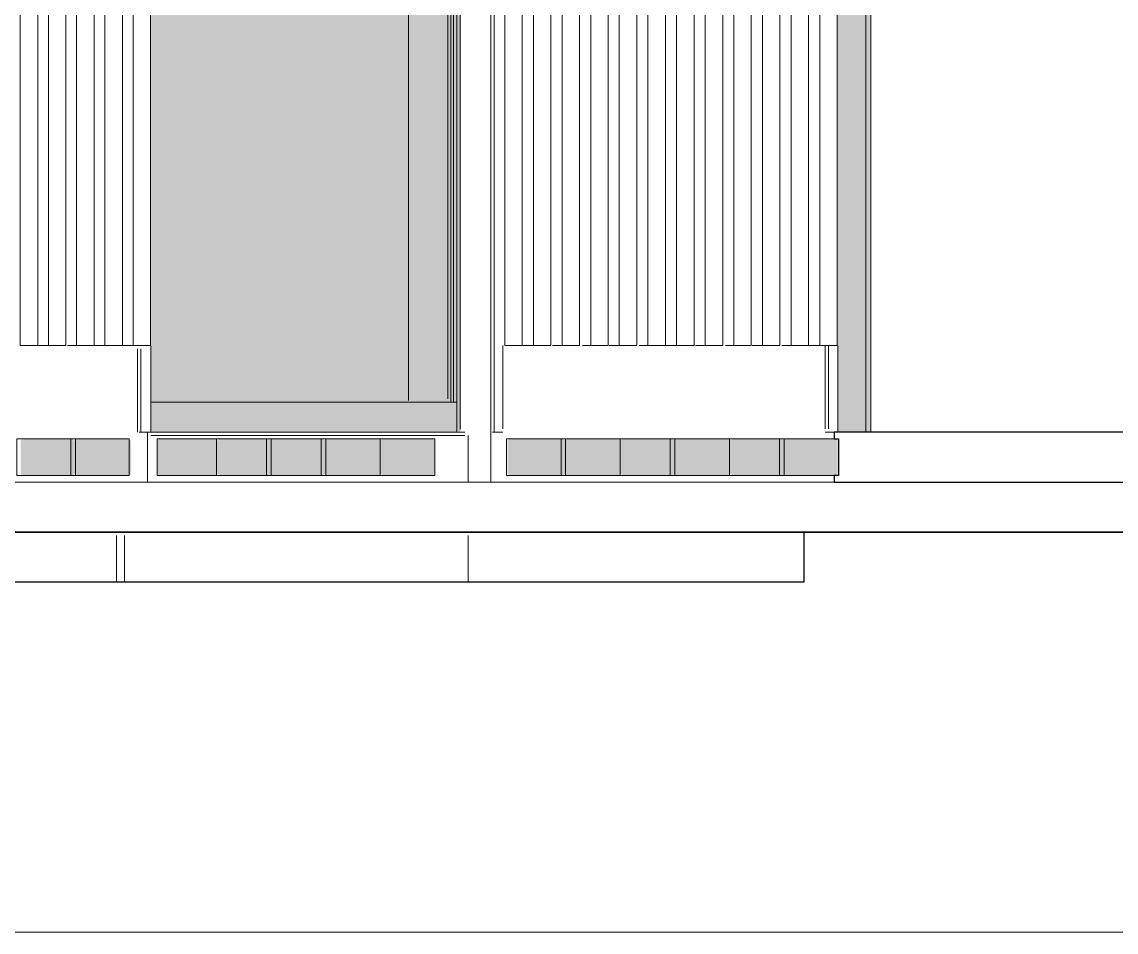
# Model space of a CAD drawing. Header units: millimetres. Extents: x 0 to 84100, y 0 to 59400.
# Drawn here: x 60988 to 64270, y 45447 to 48178 of the extents above; entities that cross this region are included whole.
import ezdxf

# ---------------------------------------------------------------- set-up
doc = ezdxf.new("R2010")
doc.units = ezdxf.units.MM
for name, color, linetype, lineweight in [('01_切断（構造・壁）', 7, 'Continuous', 35), ('09_立面の外形', 7, 'Continuous', 30), ('10_見えがかり', 7, 'Continuous', 13), ('12_見えがかり（ガラス）', 5, 'Continuous', 9), ('50_寸法', 3, 'Continuous', 9)]:
    doc.layers.add(name, color=color, linetype=linetype, lineweight=lineweight)

msp = doc.modelspace()

# ---------------------------------------------------------------- hatches: boundary and pattern name
at = {"layer": '10_見えがかり', "true_color": 0xe9dcc4}
for points in [[(62304.9, 49321.6), (62304.9, 46951.6), (62299.9, 46946.6), (62294.9, 46951.6), (62294.9, 47031.6), (62289.9, 47036.6), (62279.9, 47036.6), (62284.9, 47041.6), (62284.9, 49251.6), (62279.9, 49256.6), (62289.9, 49256.6), (62294.9, 49261.6), (62294.9, 49321.6), (62299.9, 49326.6)], [(62294.9, 47031.6), (62294.9, 46951.6), (62289.9, 46946.6), (61379.9, 46946.6), (61374.9, 46951.6), (61374.9, 47031.6), (61379.9, 47036.6), (62279.9, 47036.6), (62289.9, 47036.6)], [(61144.9, 46921.6), (61144.9, 46821.6), (61139.9, 46816.6), (60989.9, 46816.6), (60984.9, 46821.6), (60984.9, 46921.6), (60989.9, 46926.6), (61139.9, 46926.6)], [(61314.9, 46921.6), (61314.9, 46821.6), (61309.9, 46816.6), (61149.9, 46816.6), (61144.9, 46821.6), (61144.9, 46921.6), (61149.9, 46926.6), (61309.9, 46926.6)], [(61574.9, 46921.6), (61574.9, 46821.6), (61569.9, 46816.6), (61399.9, 46816.6), (61394.9, 46821.6), (61394.9, 46921.6), (61399.9, 46926.6), (61569.9, 46926.6)], [(61734.9, 46921.6), (61734.9, 46821.6), (61729.9, 46816.6), (61579.9, 46816.6), (61574.9, 46821.6), (61574.9, 46921.6), (61579.9, 46926.6), (61729.9, 46926.6)], [(61894.9, 46921.6), (61894.9, 46821.6), (61889.9, 46816.6), (61739.9, 46816.6), (61734.9, 46821.6), (61734.9, 46921.6), (61739.9, 46926.6), (61889.9, 46926.6)], [(62064.9, 46921.6), (62064.9, 46821.6), (62059.9, 46816.6), (61899.9, 46816.6), (61894.9, 46821.6), (61894.9, 46921.6), (61899.9, 46926.6), (62059.9, 46926.6)], [(62224.9, 46921.6), (62224.9, 46821.6), (62219.9, 46816.6), (62069.9, 46816.6), (62064.9, 46821.6), (62064.9, 46921.6), (62069.9, 46926.6), (62219.9, 46926.6)], [(62614.9, 46921.6), (62614.9, 46821.6), (62609.9, 46816.6), (62449.9, 46816.6), (62444.9, 46821.6), (62444.9, 46921.6), (62449.9, 46926.6), (62609.9, 46926.6)], [(62784.9, 46921.6), (62784.9, 46821.6), (62779.9, 46816.6), (62619.9, 46816.6), (62614.9, 46821.6), (62614.9, 46921.6), (62619.9, 46926.6), (62779.9, 46926.6)], [(62944.9, 46921.6), (62944.9, 46821.6), (62939.9, 46816.6), (62789.9, 46816.6), (62784.9, 46821.6), (62784.9, 46921.6), (62789.9, 46926.6), (62939.9, 46926.6)], [(63114.9, 46921.6), (63114.9, 46821.6), (63109.9, 46816.6), (62949.9, 46816.6), (62944.9, 46821.6), (62944.9, 46921.6), (62949.9, 46926.6), (63109.9, 46926.6)], [(63274.9, 46921.6), (63274.9, 46821.6), (63269.9, 46816.6), (63119.9, 46816.6), (63114.9, 46821.6), (63114.9, 46921.6), (63119.9, 46926.6), (63269.9, 46926.6)], [(63434.9, 46921.6), (63434.9, 46821.6), (63429.9, 46816.6), (63279.9, 46816.6), (63274.9, 46821.6), (63274.9, 46921.6), (63279.9, 46926.6), (63429.9, 46926.6)]]:
    msp.add_hatch(color=8, dxfattribs=at).paths.add_polyline_path(points)
at = {"layer": '12_見えがかり（ガラス）', "true_color": 0xdce9f2}
for points in [[(63529.9, 49576.6), (63534.9, 49571.6), (63534.9, 49421.6), (63524.9, 49411.6), (63524.9, 49401.6), (63534.9, 49391.6), (63534.9, 46951.6), (63529.9, 46946.6), (63439.9, 46946.6), (63434.9, 46951.6), (63434.9, 49391.6), (63429.9, 49396.6), (63399.9, 49396.6), (63389.9, 49406.6), (63339.9, 49406.6), (63334.9, 49411.6), (63334.9, 49571.6), (63339.9, 49576.6)], [(62279.9, 49256.6), (62284.9, 49251.6), (62284.9, 47041.6), (62279.9, 47036.6), (61379.9, 47036.6), (61374.9, 47041.6), (61374.9, 49251.6), (61379.9, 49256.6)]]:
    msp.add_hatch(color=8, dxfattribs=at).paths.add_polyline_path(points)

# ---------------------------------------------------------------- linework, layer by layer
at = {"layer": '01_切断（構造・壁）'}
msp.add_lwpolyline([(12794.9, 46646.6), (67305.1, 46646.6)], dxfattribs=at)
at = {"layer": '09_立面の外形'}
for points in [[(64365.2, 46946.6), (63437.8, 46946.6), (63424.6, 46946.6), (63424.6, 46926.6), (63437.5, 46926.6), (63437.5, 46816.6), (63424.6, 46816.6), (63424.6, 46796.6), (64365.2, 46796.6)], [(64365.2, 46646.6), (63333, 46646.6), (63333, 46496.6), (19322.3, 46496.6)]]:
    msp.add_lwpolyline(points, dxfattribs=at)
at = {"layer": '10_見えがかり'}
for points in [[(61035.7, 49590.4), (61035.7, 47206.6), (60983, 47206.6), (60983, 49589.9)], [(61120.3, 49591.5), (61120.3, 47206.6), (61067.6, 47206.6), (61067.6, 49591.4)], [(61205, 49590.7), (61205, 47206.6), (61152.3, 47206.6), (61152.3, 49589.4)], [(61276.3, 49590.1), (61276.3, 49391.6), (61289.6, 49391.6), (61289.6, 47206.6), (61236.9, 47206.6), (61236.9, 49591.3)], [(62489, 49588.5), (62489, 47206.6), (62436.5, 47206.6), (62436.5, 49591.1)], [(62574.9, 49590.7), (62574.9, 47206.6), (62522.3, 47206.6), (62522.3, 49589.5)], [(62660.7, 49591.5), (62660.7, 47206.6), (62608.2, 47206.6), (62608.2, 49591.5)], [(62746.6, 49590), (62746.6, 47206.6), (62694, 47206.6), (62694, 49590.4)], [(62832.4, 49591.3), (62832.4, 47206.6), (62779.9, 47206.6), (62779.9, 49591.6)], [(62918.3, 49589), (62918.3, 47206.6), (62865.7, 47206.6), (62865.7, 49591)], [(63004.1, 49591), (63004.1, 47206.6), (62951.6, 47206.6), (62951.6, 49589)], [(63090, 49591.6), (63090, 47206.6), (63037.4, 47206.6), (63037.4, 49591.3)], [(63175.8, 49590.3), (63175.8, 47206.6), (63123.3, 47206.6), (63123.3, 49590)], [(63261.7, 49591.5), (63261.7, 47206.6), (63209.1, 47206.6), (63209.1, 49591.5)], [(63332.9, 49591.3), (63332.9, 49391.6), (63347.5, 49391.6), (63347.5, 47206.6), (63295, 47206.6), (63295, 49590.7)], [(62394.4, 46796.6), (62394.4, 49570.8)], [(62394.4, 49570.8), (62394.4, 46946.6)], [(62404.6, 49570.8), (62404.6, 46946.6)], [(61374.3, 49391.6), (61374.3, 47206.6), (61321.5, 47206.6), (61321.5, 49391.6), (61374.3, 49391.6)], [(63380.8, 49391.6), (63433.4, 49391.6), (63433.4, 47206.6), (63380.8, 47206.6), (63380.8, 49391.6)], [(62292.3, 49321.6), (62292.3, 46946.6)], [(62302.9, 46956.2), (62302.9, 49321.3)], [(62265.1, 49251.7), (62265.1, 47046.4)], [(62147.2, 48090.3), (62147.2, 48233.3)], [(62147.2, 47947.3), (62147.2, 48090.3)], [(62147.2, 47804.4), (62147.2, 47947.3)], [(62147.2, 47661.4), (62147.2, 47804.4)], [(62147.2, 47518.4), (62147.2, 47661.4)], [(62147.2, 47375.5), (62147.2, 47518.4)], [(62147.2, 47232.5), (62147.2, 47375.5)], [(62147.2, 47089.5), (62147.2, 47232.5)], [(61035.6, 47206.6), (61065.5, 47206.6)], [(61036, 47206.6), (61075.8, 47206.6)], [(61125.3, 47206.6), (61145.2, 47206.6)], [(61125.6, 47206.6), (61155.5, 47206.6)], [(61205, 47206.6), (61234.9, 47206.6)], [(61205.3, 47206.6), (61245.2, 47206.6)], [(61285.1, 47206.6), (61334.9, 47206.6)], [(61294.7, 47206.6), (61324.5, 47206.6)], [(61334.5, 46946.6), (61334.5, 47196.6)], [(61344.8, 46946.6), (61344.8, 47196.6)], [(61374.7, 46946.6), (61374.7, 47206)], [(62430.6, 46956.6), (62430.6, 47206.6)], [(62440.6, 47206.6), (62450.5, 47206.6)], [(62490.2, 47206.6), (62520.1, 47206.6)], [(62490.4, 47206.6), (62530.3, 47206.6)], [(62579.9, 47206.6), (62609.8, 47206.6)], [(62580.1, 47206.6), (62620, 47206.6)], [(62669.6, 47206.6), (62689.5, 47206.6)], [(62669.8, 47206.6), (62699.7, 47206.6)], [(62749.3, 47206.6), (62779.2, 47206.6)], [(62749.5, 47206.6), (62789.4, 47206.6)], [(62839, 47206.6), (62868.9, 47206.6)], [(62839.2, 47206.6), (62879.1, 47206.6)], [(62918.8, 47206.6), (62948.7, 47206.6)], [(62919, 47206.6), (62958.9, 47206.6)], [(63008.5, 47206.6), (63038.4, 47206.6)], [(63008.7, 47206.6), (63048.6, 47206.6)], [(63098.2, 47206.6), (63118.1, 47206.6)], [(63098.4, 47206.6), (63128.3, 47206.6)], [(63177.9, 47206.6), (63207.8, 47206.6)], [(63178.1, 47206.6), (63218, 47206.6)], [(63267.6, 47206.6), (63297.5, 47206.6)], [(63267.8, 47206.6), (63307.7, 47206.6)], [(63347.4, 47206.6), (63377.3, 47206.6)], [(63347.6, 47206.6), (63387.4, 47206.6)], [(63397.2, 47206.6), (63397.2, 46956.6)], [(63407.4, 47206.6), (63407.4, 46956.6)], [(63434.8, 46946.6), (63434.8, 47206)], [(62147.2, 47041.9), (62147.2, 47089.5)], [(62292.2, 47036.6), (61383.2, 47036.6)], [(62283.2, 47036.6), (62292.2, 47036.6)], [(62292.2, 46946.6), (62292.2, 47036.6)], [(61339.7, 46946.6), (61344.8, 46946.6)], [(61344.5, 46946.6), (61364.4, 46946.6)], [(61374.7, 46946.6), (61344.8, 46946.6)], [(61364.4, 46946.6), (61374.7, 46946.6)], [(61364.4, 46796.6), (61364.4, 46946.3)], [(61375.1, 46946.6), (62316.3, 46946.6)], [(61375.1, 46936.6), (62316.3, 46936.6)], [(61375.1, 46936.6), (62316.3, 46936.6)], [(62326.2, 46796.6), (62326.2, 46936.6)], [(62399.5, 46946.6), (62404.6, 46946.6)], [(62403.1, 46946.6), (62420.4, 46946.6)], [(62404.6, 46946.6), (62430.6, 46946.6)], [(62420.4, 46946.6), (62430.6, 46946.6)], [(63397.2, 46946.6), (63407.4, 46946.6)], [(63397.2, 46946.6), (63424.6, 46946.6)], [(63407.4, 46946.6), (63434.8, 46946.6)], [(63424.6, 46946.6), (63434.8, 46946.6)], [(63424.6, 46936.3), (63424.6, 46946.3)], [(63488.9, 46946.6), (63437, 46946.6)], [(63528.5, 46946.6), (63488.9, 46946.6)], [(63548.3, 46946.6), (63538.4, 46946.6)], [(63606.6, 46946.6), (63548.3, 46946.6)], [(63663.6, 46946.6), (63606.6, 46946.6)], [(63719.1, 46946.6), (63663.6, 46946.6)], [(63773, 46946.6), (63719.1, 46946.6)], [(63825.1, 46946.6), (63773, 46946.6)], [(63875.3, 46946.6), (63825.1, 46946.6)], [(63923.6, 46946.6), (63875.3, 46946.6)], [(63969.8, 46946.6), (63923.6, 46946.6)], [(64013.8, 46946.6), (63969.8, 46946.6)], [(64055.4, 46946.6), (64013.8, 46946.6)], [(64094.6, 46946.6), (64055.4, 46946.6)], [(64131.3, 46946.6), (64094.6, 46946.6)], [(64165.5, 46946.6), (64131.3, 46946.6)], [(64196.9, 46946.6), (64165.5, 46946.6)], [(64225.5, 46946.6), (64196.9, 46946.6)], [(64251.4, 46946.6), (64225.5, 46946.6)], [(64274.3, 46946.6), (64251.4, 46946.6)], [(61148.6, 46926.6), (61148.6, 46816.6), (60973.4, 46816.6), (60973.4, 46926.6), (61148.6, 46926.6)], [(61310.1, 46926.6), (61310.1, 46816.6), (61134.9, 46816.6), (61134.9, 46926.6), (61310.1, 46926.6)], [(61571.7, 46926.6), (61571.7, 46816.6), (61394.3, 46816.6), (61394.3, 46926.6), (61571.7, 46926.6)], [(61735.5, 46926.6), (61735.5, 46816.6), (61560.8, 46816.6)], [(61560.8, 46926.6), (61735.5, 46926.6)], [(61899.3, 46926.6), (61899.3, 46816.6), (61722, 46816.6), (61722, 46926.6), (61899.3, 46926.6)], [(62063.1, 46926.6), (62063.1, 46816.6), (61885.8, 46816.6), (61885.8, 46926.6), (62063.1, 46926.6)], [(62226.9, 46926.6), (62226.9, 46816.6), (62050.8, 46816.6)], [(62050.8, 46926.6), (62226.9, 46926.6)], [(62618.9, 46926.6), (62618.9, 46816.6), (62441.6, 46816.6), (62441.6, 46926.6), (62618.9, 46926.6)], [(62782.6, 46926.6), (62782.6, 46816.6), (62605.3, 46816.6), (62605.3, 46926.6), (62782.6, 46926.6)], [(62946.3, 46926.6), (62946.3, 46816.6), (62770.8, 46816.6)], [(62770.8, 46926.6), (62946.3, 46926.6)], [(63110.1, 46926.6), (63110.1, 46816.6), (62932.8, 46816.6), (62932.8, 46926.6), (63110.1, 46926.6)], [(63273.8, 46926.6), (63273.8, 46816.6), (63100.8, 46816.6)], [(63100.8, 46926.6), (63273.8, 46926.6)], [(63260.2, 46818.5), (63260.2, 46924.6)], [(63437.5, 46926.6), (63437.5, 46816.6), (63260.8, 46816.6)], [(63260.8, 46926.6), (63437.5, 46926.6)], [(63424.6, 46796.6), (63424.6, 46816.5)], [(60439.8, 46796.6), (61086.8, 46796.6)], [(61086.8, 46796.6), (61736.7, 46796.6)], [(61736.7, 46796.6), (62389.5, 46796.6)], [(63045.2, 46796.6), (62389.5, 46796.6)], [(63703.8, 46796.6), (63045.2, 46796.6)], [(63703.8, 46796.6), (64365.2, 46796.6)], [(60439.8, 46646.6), (61086.8, 46646.6)], [(61086.8, 46646.6), (61736.7, 46646.6)], [(61272, 46496.6), (61272, 46636.6)], [(61295.9, 46496.6), (61295.9, 46636.6)], [(61736.7, 46646.6), (62389.5, 46646.6)], [(62326.2, 46496.6), (62326.2, 46636.6)], [(63045.2, 46646.6), (62389.5, 46646.6)], [(63703.8, 46646.6), (63045.2, 46646.6)], [(63333, 46496.6), (63333, 46636.6)], [(63703.8, 46646.6), (64365.2, 46646.6)], [(60275.4, 46496.6), (61272, 46496.6)], [(61272, 46496.6), (61262, 46496.6)], [(61262, 46496.6), (61272, 46496.6)], [(61272, 46496.6), (61295.9, 46496.6)], [(61295.9, 46496.6), (62326.2, 46496.6)], [(62326.2, 46496.6), (62318.3, 46496.6)], [(62332.2, 46496.6), (63333, 46496.6)], [(63323, 46496.6), (63333, 46496.6)]]:
    msp.add_lwpolyline(points, dxfattribs=at)
at = {"layer": '12_見えがかり（ガラス）'}
for points in [[(63518.8, 46946.6), (63518.8, 49568.4)], [(63533.7, 46946.6), (63533.7, 49389)], [(62282.8, 47036.6), (62282.8, 49261.6)], [(62274.6, 47036.6), (62274.6, 49251.6)], [(62274.6, 47036.6), (61375.6, 47036.6)], [(62282.8, 47036.6), (61383.7, 47036.6)], [(62274.6, 47036.6), (62282.8, 47036.6)], [(63436.3, 46946.6), (63452.8, 46946.6)], [(63451.1, 46946.6), (63442.9, 46946.6)], [(63452.8, 46946.6), (63485.8, 46946.6)], [(63500.6, 46946.6), (63484.1, 46946.6)], [(63485.8, 46946.6), (63518.8, 46946.6)], [(63518.8, 46946.6), (63520.1, 46946.6)], [(63520.1, 46946.6), (63521.3, 46946.6)], [(63521.3, 46946.6), (63522.5, 46946.6)], [(63522.5, 46946.6), (63523.8, 46946.6)], [(63523.8, 46946.6), (63525, 46946.6)], [(63525, 46946.6), (63526.3, 46946.6)], [(63533.7, 46946.6), (63525.4, 46946.6)], [(63526.3, 46946.6), (63527.5, 46946.6)], [(63527.5, 46946.6), (63528.7, 46946.6)], [(63528.7, 46946.6), (63530, 46946.6)], [(63530, 46946.6), (63531.2, 46946.6)], [(63531.2, 46946.6), (63532.4, 46946.6)], [(63532.4, 46946.6), (63533.7, 46946.6)]]:
    msp.add_lwpolyline(points, dxfattribs=at)
at = {"layer": '50_寸法'}
msp.add_lwpolyline([(15294.9, 45446.6), (64805.1, 45446.6)], dxfattribs=at)

doc.saveas('drawing.dxf')
